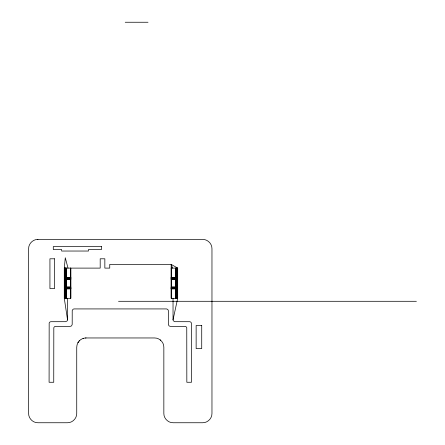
<?xml version="1.0" encoding="UTF-8"?>
<svg xmlns="http://www.w3.org/2000/svg" width="445" height="445" viewBox="0 0 445 445"><rect width="100%" height="100%" fill="white"/><g stroke="black" fill="none" stroke-linecap="round" stroke-linejoin="round"><path stroke-width="0.67" d="M64.553 298.317L64.553 268.107M65.293 298.317L65.293 268.107M65.504 298.317L65.504 268.107M65.693 298.317L65.693 268.107M65.849 298.317L65.849 268.107M171.247 298.317L171.247 268.107M171.342 298.317L171.342 268.107M175.903 298.317L175.903 268.107M175.998 298.317L175.998 268.107M176.915 298.317L176.915 268.107M177.166 298.317L177.166 268.107M173.033 298.317L173.033 319.827L173.333 320.834L174.896 321.691L189.893 321.707L190.844 322.147L191.411 323.026L191.489 382.266L186.833 382.266L186.761 327.681L186.194 326.797L185.237 326.363L170.24 326.341L169.022 325.89L168.382 324.483L168.36 310.521L167.737 309.381L166.519 308.925L74.059 308.925L73.052 309.225L72.218 310.521L72.196 324.483L71.556 325.89L70.338 326.341L55.341 326.363L54.385 326.797L53.817 327.681L53.745 382.266L49.089 382.266L49.167 323.026L49.734 322.147L50.686 321.707L65.682 321.691L67.245 320.834L67.545 319.827L67.545 298.317M67.545 319.827L64.286 298.317L64.286 268.107L65.287 257.738L68.007 268.107M173.033 319.827L177.689 298.317L177.689 268.107L171.175 264.38L109.748 264.38L109.748 268.107L104.848 268.107L104.848 258.795L100.192 258.795L100.192 268.107L64.286 268.107M77.981 342.617L77.052 344.864L76.735 347.272L76.735 413.444C76.857 418.417 72.401 422.872 67.423 422.75L37.92 422.75C32.947 422.872 28.491 418.417 28.613 413.444L28.613 248.711C28.491 243.738 32.947 239.282 37.92 239.404L202.659 239.404C207.631 239.282 212.087 243.738 211.965 248.711L211.965 413.444C212.087 418.417 207.631 422.872 202.659 422.75L173.155 422.75C168.177 422.872 163.721 418.417 163.843 413.444L163.843 347.272C163.966 342.294 159.51 337.838 154.537 337.961L86.041 337.961C82.776 337.939 79.588 339.78 77.981 342.617L78.303 342.099M79.043 341.131L79.46 340.692M83.048 338.456L83.632 338.278M85.429 337.983L86.041 337.961M37.313 239.421L37.92 239.404M125.223 22.25L148.018 22.25M171.175 268.107L177.689 268.107M66.149 277.597L70.8 277.597M171.175 277.597L175.825 277.597M66.149 277.674L70.8 277.619M171.175 277.674L175.825 277.619M66.149 277.769L70.8 277.769M171.175 277.769L175.825 277.769M66.149 277.891L70.8 277.891M171.175 277.891L175.825 277.891M66.149 278.053L70.8 278.053M171.175 278.053L175.825 278.053M66.149 278.242L70.8 278.242M171.175 278.242L175.825 278.242M66.149 278.453L70.8 278.453M171.175 278.453L175.825 278.453M66.149 278.687L70.8 278.687M171.175 278.687L175.825 278.687M66.149 278.937L70.8 278.937M171.175 278.937L175.825 278.937M66.149 279.193L70.8 279.193M171.175 279.193L175.825 279.193M66.149 279.46L70.8 279.46M171.175 279.46L175.825 279.46M66.149 286.958L70.8 286.958M171.175 286.958L175.825 286.958M66.149 287.225L70.8 287.225M171.175 287.225L175.825 287.225M66.149 287.487L70.8 287.487M171.175 287.487L175.825 287.487M66.149 287.737L70.8 287.737M171.175 287.737L175.825 287.737M66.149 287.965L70.8 287.965M171.175 287.965L175.825 287.965M66.149 288.182L70.8 288.182M171.175 288.182L175.825 288.182M66.149 288.366L70.8 288.366M171.175 288.366L175.825 288.366M66.149 288.527L70.8 288.527M171.175 288.527L175.825 288.527M66.149 288.655L70.8 288.655M171.175 288.655L175.825 288.655M70.8 288.749L66.149 288.805L70.8 288.822M175.825 288.749L171.175 288.805L175.825 288.822M64.286 298.317L70.8 298.317L70.8 268.107M177.689 298.317L171.175 298.317L171.175 264.38L172.571 268.107M118.526 301.293L416.387 301.293M160.206 339.885L160.673 340.275M177.422 268.107L177.422 298.317M176.682 268.107L176.682 298.317M176.47 268.107L176.47 298.317M176.281 268.107L176.281 298.317M176.12 268.107L176.12 298.317M171.47 268.107L171.47 298.317M70.727 268.107L70.783 298.317M70.633 268.107L70.633 298.317M65.977 268.107L65.977 298.317M65.059 268.107L65.059 298.317M64.809 268.107L64.809 298.317M66.127 268.107L66.127 298.317L66.149 268.107M101.493 246.569L53.283 246.569L53.283 249.545L61.66 249.545L61.66 251.036L88.466 251.036L88.466 249.545L101.493 249.545L101.493 246.569M54.585 258.795L49.935 258.795L49.935 288.582L54.585 288.582L54.585 258.795M201.724 325.506L196.139 325.506L196.139 348.585L201.724 348.585L201.724 325.506M175.847 298.317L175.847 268.107L175.825 298.317"/></g></svg>
